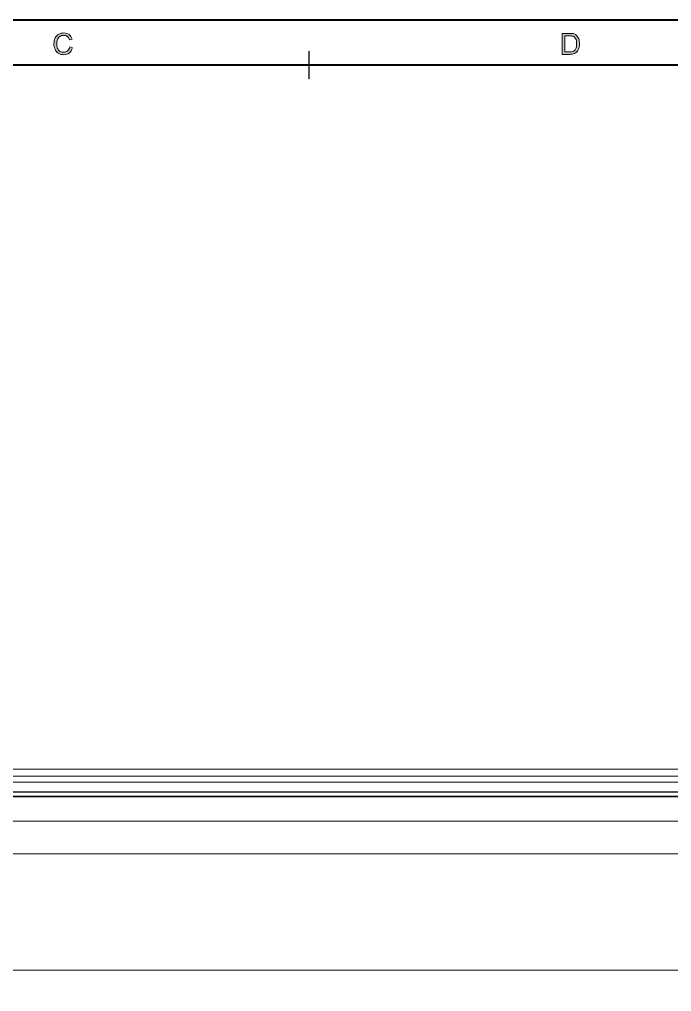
# Model space of a CAD drawing. Header units: inches. Extents: x 0.54 to 10.46, y 0.74 to 7.76.
# Drawn here: x 5.453 to 7.871, y 4.159 to 7.761 of the extents above; entities that cross this region are included whole.
import ezdxf

# ---------------------------------------------------------------- set-up
doc = ezdxf.new("R2010")
doc.units = ezdxf.units.IN
doc.header["$MEASUREMENT"] = 0
doc.layers.add('BG', color=7, linetype='Continuous')
doc.layers.add('MCG-INT-4FT', color=7, linetype='Continuous')

# ---------------------------------------------------------------- blocks, each defined once
blk = doc.blocks.new('block 3')
at = {"layer": 'BG', "true_color": 0xffffff}
h = blk.add_hatch(color=7, dxfattribs=at)
h.dxf.hatch_style = 2
edge = h.paths.add_edge_path()
edge.add_spline(control_points=[(10.296, 0.9061), (10.296, 0.9061), (0.8711, 0.9061), (0.8711, 0.9061), (0.8702, 0.9061), (0.8694, 0.9069), (0.8694, 0.9079), (0.8694, 0.9079), (0.8694, 7.5922), (0.8694, 7.5922), (0.8694, 7.5931), (0.8702, 7.5939), (0.8711, 7.5939), (0.8711, 7.5939), (10.296, 7.5939), (10.296, 7.5939), (10.297, 7.5939), (10.2977, 7.5931), (10.2977, 7.5922), (10.2977, 7.5922), (10.2977, 0.9079), (10.2977, 0.9079), (10.2977, 0.9069), (10.297, 0.9061), (10.296, 0.9061)], knot_values=[0, 0, 0, 0, 1, 1, 1, 2, 2, 2, 3, 3, 3, 4, 4, 4, 5, 5, 5, 6, 6, 6, 7, 7, 7, 8, 8, 8, 8], degree=3, periodic=1)
h.paths.add_polyline_path([(0.8729, 0.9096), (10.2943, 0.9096), (10.2943, 7.5904), (0.8729, 7.5904)])
at = {"layer": 'BG', "lineweight": 0}
blk.add_lwpolyline([(0.8729, 0.9096), (10.2943, 0.9096), (10.2943, 7.5904), (0.8729, 7.5904), (0.8729, 0.9096)], dxfattribs=at)
blk.add_open_spline([(10.296, 0.9061), (10.296, 0.9061), (0.8711, 0.9061), (0.8711, 0.9061), (0.8702, 0.9061), (0.8694, 0.9069), (0.8694, 0.9079), (0.8694, 0.9079), (0.8694, 7.5922), (0.8694, 7.5922), (0.8694, 7.5931), (0.8702, 7.5939), (0.8711, 7.5939), (0.8711, 7.5939), (10.296, 7.5939), (10.296, 7.5939), (10.297, 7.5939), (10.2977, 7.5931), (10.2977, 7.5922), (10.2977, 7.5922), (10.2977, 0.9079), (10.2977, 0.9079), (10.2977, 0.9069), (10.297, 0.9061), (10.296, 0.9061)], degree=3, knots=[0, 0, 0, 0, 1, 1, 1, 2, 2, 2, 3, 3, 3, 4, 4, 4, 5, 5, 5, 6, 6, 6, 7, 7, 7, 8, 8, 8, 8], dxfattribs=at)
blk = doc.blocks.new('block 2')
at = {"layer": 'BG'}
blk.add_blockref('block 3', (0, 0), dxfattribs=at)
blk = doc.blocks.new('block 29')
at = {"layer": 'BG', "true_color": 0xffffff}
h = blk.add_hatch(color=7, dxfattribs=at)
h.dxf.hatch_style = 2
edge = h.paths.add_edge_path()
edge.add_spline(control_points=[(6.526, 7.5413), (6.5257, 7.5413), (6.5253, 7.5416), (6.5253, 7.542), (6.5253, 7.542), (6.5253, 7.6423), (6.5253, 7.6423), (6.5253, 7.6427), (6.5257, 7.643), (6.526, 7.643), (6.5264, 7.643), (6.5267, 7.6427), (6.5267, 7.6423), (6.5267, 7.6423), (6.5267, 7.542), (6.5267, 7.542), (6.5267, 7.5416), (6.5264, 7.5413), (6.526, 7.5413)], knot_values=[0, 0, 0, 0, 1, 1, 1, 2, 2, 2, 3, 3, 3, 4, 4, 4, 5, 5, 5, 6, 6, 6, 6], degree=3, periodic=1)
at = {"layer": 'BG', "lineweight": 0}
blk.add_open_spline([(6.526, 7.5413), (6.5257, 7.5413), (6.5253, 7.5416), (6.5253, 7.542), (6.5253, 7.542), (6.5253, 7.6423), (6.5253, 7.6423), (6.5253, 7.6427), (6.5257, 7.643), (6.526, 7.643), (6.5264, 7.643), (6.5267, 7.6427), (6.5267, 7.6423), (6.5267, 7.6423), (6.5267, 7.542), (6.5267, 7.542), (6.5267, 7.5416), (6.5264, 7.5413), (6.526, 7.5413)], degree=3, knots=[0, 0, 0, 0, 1, 1, 1, 2, 2, 2, 3, 3, 3, 4, 4, 4, 5, 5, 5, 6, 6, 6, 6], dxfattribs=at)
blk = doc.blocks.new('block 28')
at = {"layer": 'BG'}
blk.add_blockref('block 29', (0, 0), dxfattribs=at)
blk = doc.blocks.new('block 37')
at = {"layer": 'BG', "true_color": 0xffffff}
h = blk.add_hatch(color=7, dxfattribs=at)
h.dxf.hatch_style = 2
edge = h.paths.add_edge_path()
edge.add_spline(control_points=[(5.6392, 7.659), (5.6392, 7.659), (5.6495, 7.6564), (5.6495, 7.6564), (5.6474, 7.6479), (5.6435, 7.6415), (5.6379, 7.637), (5.6323, 7.6326), (5.6254, 7.6304), (5.6173, 7.6304), (5.6089, 7.6304), (5.6021, 7.6321), (5.5968, 7.6355), (5.5916, 7.6389), (5.5876, 7.6438), (5.5848, 7.6503), (5.5821, 7.6568), (5.5807, 7.6638), (5.5807, 7.6712), (5.5807, 7.6793), (5.5823, 7.6864), (5.5854, 7.6924), (5.5885, 7.6984), (5.5929, 7.703), (5.5986, 7.7061), (5.6043, 7.7093), (5.6106, 7.7108), (5.6175, 7.7108), (5.6252, 7.7108), (5.6318, 7.7089), (5.6371, 7.7049), (5.6424, 7.7009), (5.6461, 7.6954), (5.6482, 7.6882), (5.6482, 7.6882), (5.6381, 7.6858), (5.6381, 7.6858), (5.6363, 7.6915), (5.6336, 7.6956), (5.6302, 7.6982), (5.6268, 7.7007), (5.6225, 7.702), (5.6172, 7.702), (5.6113, 7.702), (5.6063, 7.7006), (5.6022, 7.6977), (5.5982, 7.6949), (5.5954, 7.691), (5.5938, 7.6862), (5.5921, 7.6814), (5.5913, 7.6764), (5.5913, 7.6712), (5.5913, 7.6646), (5.5923, 7.6588), (5.5942, 7.6539), (5.5962, 7.649), (5.5992, 7.6453), (5.6032, 7.6428), (5.6073, 7.6404), (5.6117, 7.6392), (5.6165, 7.6392), (5.6222, 7.6392), (5.6271, 7.6408), (5.6311, 7.6442), (5.6351, 7.6475), (5.6378, 7.6524), (5.6392, 7.659)], knot_values=[0, 0, 0, 0, 1, 1, 1, 2, 2, 2, 3, 3, 3, 4, 4, 4, 5, 5, 5, 6, 6, 6, 7, 7, 7, 8, 8, 8, 9, 9, 9, 10, 10, 10, 11, 11, 11, 12, 12, 12, 13, 13, 13, 14, 14, 14, 15, 15, 15, 16, 16, 16, 17, 17, 17, 18, 18, 18, 19, 19, 19, 20, 20, 20, 21, 21, 21, 22, 22, 22, 22], degree=3, periodic=1)
at = {"layer": 'BG', "lineweight": 0}
blk.add_open_spline([(5.6392, 7.659), (5.6392, 7.659), (5.6495, 7.6564), (5.6495, 7.6564), (5.6474, 7.6479), (5.6435, 7.6415), (5.6379, 7.637), (5.6323, 7.6326), (5.6254, 7.6304), (5.6173, 7.6304), (5.6089, 7.6304), (5.6021, 7.6321), (5.5968, 7.6355), (5.5916, 7.6389), (5.5876, 7.6438), (5.5848, 7.6503), (5.5821, 7.6568), (5.5807, 7.6638), (5.5807, 7.6712), (5.5807, 7.6793), (5.5823, 7.6864), (5.5854, 7.6924), (5.5885, 7.6984), (5.5929, 7.703), (5.5986, 7.7061), (5.6043, 7.7093), (5.6106, 7.7108), (5.6175, 7.7108), (5.6252, 7.7108), (5.6318, 7.7089), (5.6371, 7.7049), (5.6424, 7.7009), (5.6461, 7.6954), (5.6482, 7.6882), (5.6482, 7.6882), (5.6381, 7.6858), (5.6381, 7.6858), (5.6363, 7.6915), (5.6336, 7.6956), (5.6302, 7.6982), (5.6268, 7.7007), (5.6225, 7.702), (5.6172, 7.702), (5.6113, 7.702), (5.6063, 7.7006), (5.6022, 7.6977), (5.5982, 7.6949), (5.5954, 7.691), (5.5938, 7.6862), (5.5921, 7.6814), (5.5913, 7.6764), (5.5913, 7.6712), (5.5913, 7.6646), (5.5923, 7.6588), (5.5942, 7.6539), (5.5962, 7.649), (5.5992, 7.6453), (5.6032, 7.6428), (5.6073, 7.6404), (5.6117, 7.6392), (5.6165, 7.6392), (5.6222, 7.6392), (5.6271, 7.6408), (5.6311, 7.6442), (5.6351, 7.6475), (5.6378, 7.6524), (5.6392, 7.659)], degree=3, knots=[0, 0, 0, 0, 1, 1, 1, 2, 2, 2, 3, 3, 3, 4, 4, 4, 5, 5, 5, 6, 6, 6, 7, 7, 7, 8, 8, 8, 9, 9, 9, 10, 10, 10, 11, 11, 11, 12, 12, 12, 13, 13, 13, 14, 14, 14, 15, 15, 15, 16, 16, 16, 17, 17, 17, 18, 18, 18, 19, 19, 19, 20, 20, 20, 21, 21, 21, 22, 22, 22, 22], dxfattribs=at)
blk = doc.blocks.new('block 36')
at = {"layer": 'BG'}
blk.add_blockref('block 37', (0, 0), dxfattribs=at)
blk = doc.blocks.new('block 39')
at = {"layer": 'BG', "true_color": 0xffffff}
h = blk.add_hatch(color=7, dxfattribs=at)
h.dxf.hatch_style = 2
edge = h.paths.add_edge_path()
edge.add_spline(control_points=[(7.465, 7.6317), (7.465, 7.6317), (7.465, 7.7095), (7.465, 7.7095), (7.465, 7.7095), (7.4918, 7.7095), (7.4918, 7.7095), (7.4979, 7.7095), (7.5025, 7.7092), (7.5057, 7.7084), (7.5101, 7.7074), (7.5139, 7.7055), (7.5171, 7.7028), (7.5212, 7.6994), (7.5243, 7.6949), (7.5263, 7.6895), (7.5283, 7.6841), (7.5294, 7.678), (7.5294, 7.671), (7.5294, 7.6651), (7.5287, 7.6599), (7.5273, 7.6553), (7.5259, 7.6507), (7.5241, 7.647), (7.522, 7.644), (7.5198, 7.641), (7.5175, 7.6386), (7.5149, 7.6369), (7.5123, 7.6352), (7.5092, 7.6339), (7.5056, 7.633), (7.502, 7.6321), (7.4978, 7.6317), (7.4931, 7.6317), (7.4931, 7.6317), (7.465, 7.6317), (7.465, 7.6317)], knot_values=[0, 0, 0, 0, 1, 1, 1, 2, 2, 2, 3, 3, 3, 4, 4, 4, 5, 5, 5, 6, 6, 6, 7, 7, 7, 8, 8, 8, 9, 9, 9, 10, 10, 10, 11, 11, 11, 12, 12, 12, 12], degree=3, periodic=1)
edge = h.paths.add_edge_path()
edge.add_spline(control_points=[(7.4753, 7.6409), (7.4753, 7.6409), (7.4919, 7.6409), (7.4919, 7.6409), (7.4971, 7.6409), (7.5011, 7.6414), (7.504, 7.6423), (7.5069, 7.6433), (7.5093, 7.6446), (7.511, 7.6463), (7.5134, 7.6488), (7.5153, 7.6521), (7.5167, 7.6562), (7.5181, 7.6603), (7.5187, 7.6653), (7.5187, 7.6712), (7.5187, 7.6793), (7.5174, 7.6856), (7.5147, 7.69), (7.5121, 7.6943), (7.5088, 7.6973), (7.505, 7.6987), (7.5022, 7.6998), (7.4978, 7.7003), (7.4917, 7.7003), (7.4917, 7.7003), (7.4753, 7.7003), (7.4753, 7.7003), (7.4753, 7.7003), (7.4753, 7.6409), (7.4753, 7.6409)], knot_values=[0, 0, 0, 0, 1, 1, 1, 2, 2, 2, 3, 3, 3, 4, 4, 4, 5, 5, 5, 6, 6, 6, 7, 7, 7, 8, 8, 8, 9, 9, 9, 10, 10, 10, 10], degree=3, periodic=1)
at = {"layer": 'BG', "lineweight": 0}
for points, knots in [([(7.465, 7.6317), (7.465, 7.6317), (7.465, 7.7095), (7.465, 7.7095), (7.465, 7.7095), (7.4918, 7.7095), (7.4918, 7.7095), (7.4979, 7.7095), (7.5025, 7.7092), (7.5057, 7.7084), (7.5101, 7.7074), (7.5139, 7.7055), (7.5171, 7.7028), (7.5212, 7.6994), (7.5243, 7.6949), (7.5263, 7.6895), (7.5283, 7.6841), (7.5294, 7.678), (7.5294, 7.671), (7.5294, 7.6651), (7.5287, 7.6599), (7.5273, 7.6553), (7.5259, 7.6507), (7.5241, 7.647), (7.522, 7.644), (7.5198, 7.641), (7.5175, 7.6386), (7.5149, 7.6369), (7.5123, 7.6352), (7.5092, 7.6339), (7.5056, 7.633), (7.502, 7.6321), (7.4978, 7.6317), (7.4931, 7.6317), (7.4931, 7.6317), (7.465, 7.6317), (7.465, 7.6317)], [0, 0, 0, 0, 1, 1, 1, 2, 2, 2, 3, 3, 3, 4, 4, 4, 5, 5, 5, 6, 6, 6, 7, 7, 7, 8, 8, 8, 9, 9, 9, 10, 10, 10, 11, 11, 11, 12, 12, 12, 12]), ([(7.4753, 7.6409), (7.4753, 7.6409), (7.4919, 7.6409), (7.4919, 7.6409), (7.4971, 7.6409), (7.5011, 7.6414), (7.504, 7.6423), (7.5069, 7.6433), (7.5093, 7.6446), (7.511, 7.6463), (7.5134, 7.6488), (7.5153, 7.6521), (7.5167, 7.6562), (7.5181, 7.6603), (7.5187, 7.6653), (7.5187, 7.6712), (7.5187, 7.6793), (7.5174, 7.6856), (7.5147, 7.69), (7.5121, 7.6943), (7.5088, 7.6973), (7.505, 7.6987), (7.5022, 7.6998), (7.4978, 7.7003), (7.4917, 7.7003), (7.4917, 7.7003), (7.4753, 7.7003), (7.4753, 7.7003), (7.4753, 7.7003), (7.4753, 7.6409), (7.4753, 7.6409)], [0, 0, 0, 0, 1, 1, 1, 2, 2, 2, 3, 3, 3, 4, 4, 4, 5, 5, 5, 6, 6, 6, 7, 7, 7, 8, 8, 8, 9, 9, 9, 10, 10, 10, 10])]:
    blk.add_open_spline(points, degree=3, knots=knots, dxfattribs=at)
blk = doc.blocks.new('block 38')
at = {"layer": 'BG'}
blk.add_blockref('block 39', (0, 0), dxfattribs=at)
blk = doc.blocks.new('block 69')
at = {"layer": 'BG', "true_color": 0xffffff}
h = blk.add_hatch(color=7, dxfattribs=at)
h.dxf.hatch_style = 2
edge = h.paths.add_edge_path()
edge.add_spline(control_points=[(10.4631, 0.739), (10.4631, 0.739), (0.5369, 0.739), (0.5369, 0.739), (0.5359, 0.739), (0.5352, 0.7398), (0.5352, 0.7407), (0.5352, 0.7407), (0.5352, 7.7593), (0.5352, 7.7593), (0.5352, 7.7602), (0.5359, 7.761), (0.5369, 7.761), (0.5369, 7.761), (10.4631, 7.761), (10.4631, 7.761), (10.4641, 7.761), (10.4648, 7.7602), (10.4648, 7.7593), (10.4648, 7.7593), (10.4648, 0.7407), (10.4648, 0.7407), (10.4648, 0.7398), (10.4641, 0.739), (10.4631, 0.739)], knot_values=[0, 0, 0, 0, 1, 1, 1, 2, 2, 2, 3, 3, 3, 4, 4, 4, 5, 5, 5, 6, 6, 6, 7, 7, 7, 8, 8, 8, 8], degree=3, periodic=1)
h.paths.add_polyline_path([(0.5386, 0.7425), (10.4614, 0.7425), (10.4614, 7.7575), (0.5386, 7.7575)])
at = {"layer": 'BG', "lineweight": 0}
blk.add_lwpolyline([(0.5386, 0.7425), (10.4614, 0.7425), (10.4614, 7.7575), (0.5386, 7.7575), (0.5386, 0.7425)], dxfattribs=at)
blk.add_open_spline([(10.4631, 0.739), (10.4631, 0.739), (0.5369, 0.739), (0.5369, 0.739), (0.5359, 0.739), (0.5352, 0.7398), (0.5352, 0.7407), (0.5352, 0.7407), (0.5352, 7.7593), (0.5352, 7.7593), (0.5352, 7.7602), (0.5359, 7.761), (0.5369, 7.761), (0.5369, 7.761), (10.4631, 7.761), (10.4631, 7.761), (10.4641, 7.761), (10.4648, 7.7602), (10.4648, 7.7593), (10.4648, 7.7593), (10.4648, 0.7407), (10.4648, 0.7407), (10.4648, 0.7398), (10.4641, 0.739), (10.4631, 0.739)], degree=3, knots=[0, 0, 0, 0, 1, 1, 1, 2, 2, 2, 3, 3, 3, 4, 4, 4, 5, 5, 5, 6, 6, 6, 7, 7, 7, 8, 8, 8, 8], dxfattribs=at)
blk = doc.blocks.new('block 68')
at = {"layer": 'BG'}
blk.add_blockref('block 69', (0, 0), dxfattribs=at)
blk = doc.blocks.new('block 940')
at = {"layer": 'MCG-INT-4FT', "color": 7, "lineweight": 5, "true_color": 0xffffff}
blk.add_lwpolyline([(8.8412, 4.9823), (1.0298, 4.9823)], dxfattribs=at)
blk = doc.blocks.new('block 965')
at = {"layer": 'MCG-INT-4FT', "color": 7, "lineweight": 5, "true_color": 0xffffff}
blk.add_lwpolyline([(2.2538, 4.6694), (8.8412, 4.6694)], dxfattribs=at)
blk = doc.blocks.new('block 968')
at = {"layer": 'MCG-INT-4FT', "color": 7, "lineweight": 5, "true_color": 0xffffff}
blk.add_lwpolyline([(8.8412, 4.9573), (1.0298, 4.9573)], dxfattribs=at)
blk = doc.blocks.new('block 1355')
at = {"layer": 'MCG-INT-4FT', "color": 7, "lineweight": 5, "true_color": 0xffffff}
blk.add_lwpolyline([(2.2538, 4.8818), (8.8412, 4.8818)], dxfattribs=at)
blk = doc.blocks.new('block 1358')
at = {"layer": 'MCG-INT-4FT', "color": 7, "lineweight": 5, "true_color": 0xffffff}
blk.add_lwpolyline([(8.8412, 4.897), (2.2538, 4.897)], dxfattribs=at)
blk = doc.blocks.new('block 1368')
at = {"layer": 'MCG-INT-4FT', "color": 8, "lineweight": 5, "true_color": 0x808080}
blk.add_lwpolyline([(2.2538, 4.7904), (8.8412, 4.7904)], dxfattribs=at)
blk = doc.blocks.new('block 1372')
at = {"layer": 'MCG-INT-4FT', "color": 8, "lineweight": 5, "true_color": 0x808080}
blk.add_lwpolyline([(2.2538, 4.8804), (8.8412, 4.8804)], dxfattribs=at)
blk = doc.blocks.new('block 1375')
at = {"layer": 'MCG-INT-4FT', "color": 8, "lineweight": 5, "true_color": 0x808080}
blk.add_lwpolyline([(8.8412, 4.9352), (1.0298, 4.9352)], dxfattribs=at)
blk = doc.blocks.new('block 1377')
at = {"layer": 'MCG-INT-4FT', "color": 8, "lineweight": 5, "true_color": 0x808080}
blk.add_lwpolyline([(8.8412, 4.9573), (1.0298, 4.9573)], dxfattribs=at)
blk = doc.blocks.new('block 1380')
at = {"layer": 'MCG-INT-4FT', "color": 8, "lineweight": 5, "true_color": 0x808080}
blk.add_lwpolyline([(2.2538, 4.8991), (8.8412, 4.8991)], dxfattribs=at)
blk = doc.blocks.new('block 1384')
at = {"layer": 'MCG-INT-4FT', "color": 8, "lineweight": 5, "true_color": 0x808080}
blk.add_lwpolyline([(2.2538, 4.8825), (8.8412, 4.8825)], dxfattribs=at)
blk = doc.blocks.new('block 2526')
at = {"layer": 'MCG-INT-4FT', "color": 179, "lineweight": 5, "true_color": 0x231f20}
blk.add_lwpolyline([(9.3018, 4.2375), (0.9975, 4.2375)], dxfattribs=at)

msp = doc.modelspace()

# ---------------------------------------------------------------- block references
at = {"layer": 'BG'}
for name in ['block 68', 'block 36', 'block 38', 'block 28', 'block 2']:
    msp.add_blockref(name, (0, 0), dxfattribs=at)
at = {"layer": 'MCG-INT-4FT'}
for name in ['block 940', 'block 968', 'block 1377', 'block 1375', 'block 1380', 'block 1358', 'block 1384', 'block 1355', 'block 1372', 'block 1368', 'block 965', 'block 2526']:
    msp.add_blockref(name, (0, 0), dxfattribs=at)

doc.saveas('drawing.dxf')
